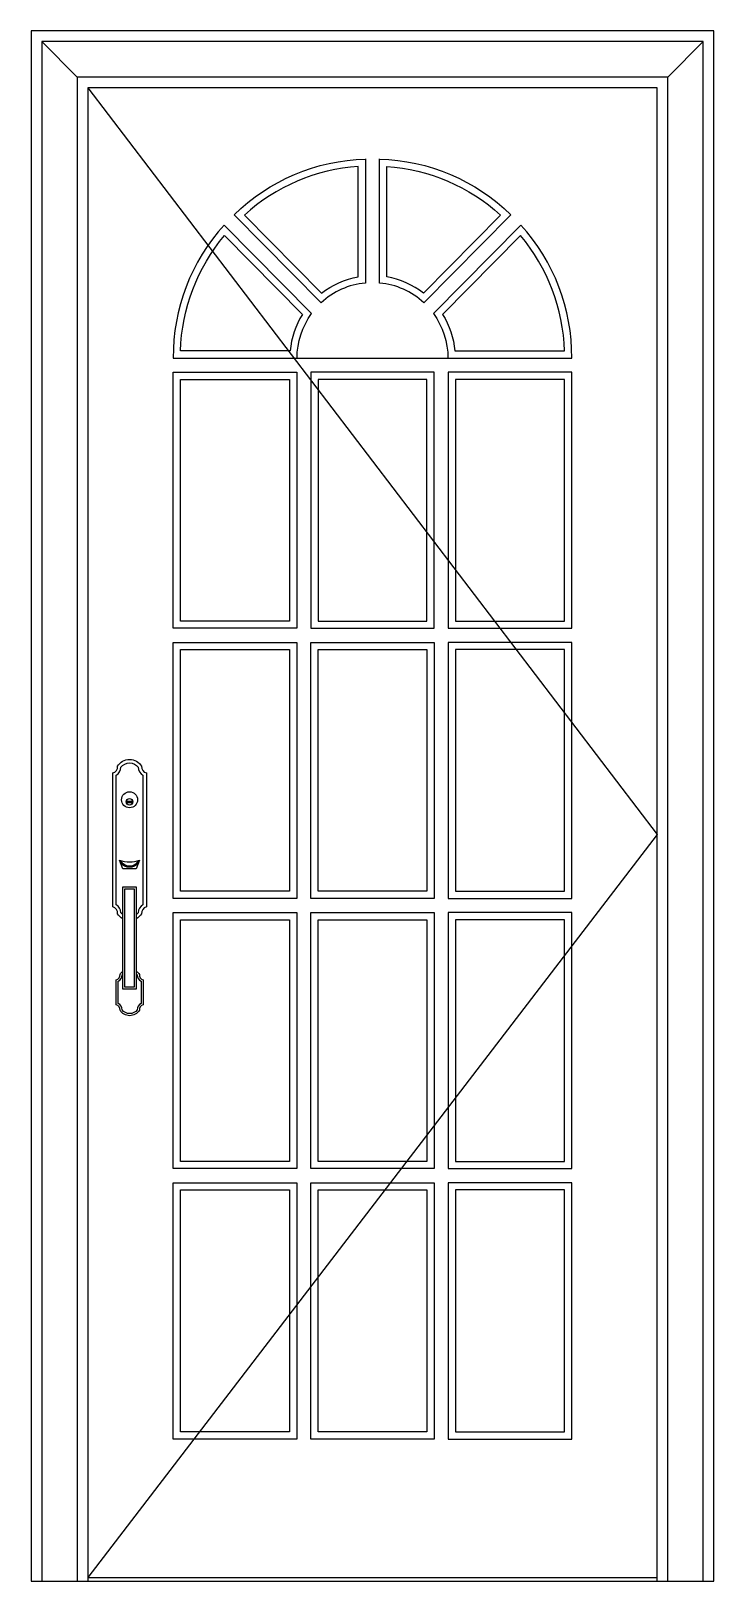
# Model space of a CAD drawing. Header units: metres. Extents: x -4522 to -3562, y -54 to 2126.
import ezdxf

# ---------------------------------------------------------------- set-up
doc = ezdxf.new("R2010")
doc.units = ezdxf.units.M
for name, color, linetype in [('2', 2, 'Continuous'), ('3', 3, 'Continuous'), ('4', 4, 'Continuous'), ('7', 7, 'Continuous'), ('BH', 3, 'Continuous')]:
    doc.layers.add(name, color=color, linetype=linetype)

msp = doc.modelspace()

# ---------------------------------------------------------------- hatches: boundary and pattern name
at = {"layer": 'BH'}
h = msp.add_hatch(dxfattribs=at)
h.set_pattern_fill('AR-RROOF', scale=500)
h.paths.add_polyline_path([(-4022.11, 1935), (-4022.11, 1779.98, -0.12), (-3970.4, 1756.9), (-3862.03, 1866.92, 0.17)])
h.paths.add_polyline_path([(-4062.11, 1935, 0.17), (-4222.19, 1866.92), (-4113.82, 1756.9, -0.12), (-4062.11, 1779.98)])
h.paths.add_polyline_path([(-4249.94, 1838.1, 0.17), (-4311.93, 1675.74), (-4157.68, 1675.74, -0.12), (-4140.57, 1727.05)])
h.paths.add_polyline_path([(-3943.65, 1727.05, -0.12), (-3926.54, 1675.74), (-3772.3, 1675.74, 0.17), (-3834.28, 1838.1)])
h.paths.add_polyline_path([(-3965.61, 1635.74), (-4118.61, 1635.74), (-4118.61, 1295.74), (-3965.61, 1295.74)])
h.paths.add_polyline_path([(-4158.61, 1295.74), (-4158.61, 1635.74), (-4312.11, 1635.74), (-4312.11, 1295.74)])
h.paths.add_polyline_path([(-3925.61, 1635.74), (-3925.61, 1295.74), (-3772.11, 1295.74), (-3772.11, 1635.74)])
h.paths.add_polyline_path([(-3772.11, 1255.74), (-3925.61, 1255.74), (-3925.61, 915.74), (-3772.11, 915.74)])
h.paths.add_polyline_path([(-3965.61, 915.74), (-3965.61, 1255.74), (-4118.61, 1255.74), (-4118.61, 915.74)])
h.paths.add_polyline_path([(-4158.61, 915.74), (-4158.61, 1255.74), (-4312.11, 1255.74), (-4312.11, 915.74)])
h.paths.add_polyline_path([(-4158.61, 875.74), (-4312.11, 875.74), (-4312.11, 535.74), (-4158.61, 535.74)])
h.paths.add_polyline_path([(-4118.61, 875.74), (-4118.61, 535.74), (-3965.61, 535.74), (-3965.61, 875.74)])
h.paths.add_polyline_path([(-3925.61, 875.74), (-3925.61, 535.74), (-3772.11, 535.74), (-3772.11, 875.74)])
h.paths.add_polyline_path([(-3772.11, 495.74), (-3925.61, 495.74), (-3925.61, 155.4), (-3772.11, 155.4)])
h.paths.add_polyline_path([(-3965.61, 155.4), (-3965.61, 495.74), (-4118.61, 495.74), (-4118.61, 155.4)])
h.paths.add_polyline_path([(-4158.61, 155.4), (-4158.61, 495.74), (-4312.11, 495.74), (-4312.11, 155.4)])

# ---------------------------------------------------------------- linework, layer by layer
at = {"layer": '2'}
msp.add_line((-4522.11, -54.28), (-3562.11, -54.28), dxfattribs=at)
at = {"layer": '3'}
for p, q in [((-4507.11, 2110.72), (-4457.11, 2060.72)), ((-3627.11, 2060.72), (-3577.11, 2110.72)), ((-4148.11, 1665.73), (-3936.11, 1665.73)), ((-4388.19, 1042.42), (-4378.96, 1042.42)), ((-4388.19, 1040.54), (-4378.96, 1040.54)), ((-4442.11, -49.28), (-3642.11, -49.28))]:
    msp.add_line(p, q, dxfattribs=at)
for points in [[(-3577.11, -54.28), (-3577.11, 2110.72), (-4507.11, 2110.72), (-4507.11, -54.28)], [(-3627.11, -54.28), (-3627.11, 2060.72), (-4457.11, 2060.72), (-4457.11, -54.28)], [(-4442.11, 2045.72), (-3642.11, 995.72), (-4442.11, -49.28)]]:
    msp.add_lwpolyline(points, dxfattribs=at)
for points in [[(-4052.11, 1945.74), (-4052.11, 1771.25, 0.17), (-4114.41, 1743.24), (-4236.53, 1867.24, -0.19), (-4052.11, 1945.56)], [(-4032.11, 1945.56, -0.19), (-3847.69, 1867.24), (-3969.82, 1743.24, 0.17), (-4032.11, 1771.25), (-4032.11, 1945.74)], [(-4148.11, 1665.73, -0.16), (-4127.71, 1728.24), (-4250.43, 1852.84, 0.19), (-4322.11, 1665.74), (-4148.11, 1665.74)], [(-3936.11, 1665.74), (-3762.11, 1665.74, 0.19), (-3833.8, 1852.84), (-3956.51, 1728.24, -0.16), (-3936.11, 1665.73)], [(-4393, 882.84, -0.06), (-4395.75, 885.64, 0.26), (-4402.42, 896.89), (-4402.42, 1079.02, 0.26), (-4395.75, 1090.27, -0.5), (-4371.39, 1090.27, 0.26), (-4364.72, 1079.02), (-4364.72, 896.89, 0.26), (-4371.39, 885.64, -0.06), (-4374.15, 882.84, -0.06)], [(-4395.88, 958.8, 0.2), (-4387.12, 951.67), (-4380.02, 951.67, 0.2), (-4371.26, 958.8, 0.19)], [(-4374.15, 799.77, -0.04), (-4372.71, 798.09, 0.29), (-4367.38, 789.35), (-4367.38, 757.92, 0.29), (-4372.71, 749.18, -0.51), (-4394.08, 749.18, 0.29), (-4399.42, 757.92), (-4399.42, 789.35, 0.29), (-4394.08, 798.09, -0.03), (-4393, 799.41, -0.03)]]:
    msp.add_lwpolyline(points, format="xyb", dxfattribs=at)
for points in [[(-4113.82, 1756.9, -0.12), (-4062.11, 1779.98), (-4062.11, 1935, 0.17), (-4222.19, 1866.92)], [(-4022.11, 1935, -0.17), (-3862.03, 1866.92), (-3970.4, 1756.9, 0.12), (-4022.11, 1779.98)], [(-4311.93, 1675.74, -0.17), (-4249.94, 1838.1), (-4140.57, 1727.05, 0.12), (-4157.68, 1675.74)], [(-3943.65, 1727.05, -0.12), (-3926.54, 1675.74), (-3772.3, 1675.74, 0.17), (-3834.28, 1838.1)]]:
    msp.add_lwpolyline(points, format="xyb", close=True, dxfattribs=at)
for points in [[(-4148.61, 1285.74), (-4322.11, 1285.74), (-4322.11, 1645.74), (-4148.61, 1645.74)], [(-4158.61, 1295.74), (-4312.11, 1295.74), (-4312.11, 1635.74), (-4158.61, 1635.74)], [(-4128.61, 1645.74), (-4128.61, 1285.74), (-3955.61, 1285.74), (-3955.61, 1645.74)], [(-4118.61, 1635.74), (-4118.61, 1295.74), (-3965.61, 1295.74), (-3965.61, 1635.74)], [(-3935.61, 1285.74), (-3762.11, 1285.74), (-3762.11, 1645.74), (-3935.61, 1645.74)], [(-3925.61, 1295.74), (-3772.11, 1295.74), (-3772.11, 1635.74), (-3925.61, 1635.74)], [(-4148.61, 905.74), (-4322.11, 905.74), (-4322.11, 1265.74), (-4148.61, 1265.74)], [(-4128.61, 905.74), (-4128.61, 1265.74), (-3955.61, 1265.74), (-3955.61, 905.74)], [(-3935.61, 905.74), (-3762.11, 905.74), (-3762.11, 1265.74), (-3935.61, 1265.74)], [(-4158.61, 915.74), (-4312.11, 915.74), (-4312.11, 1255.74), (-4158.61, 1255.74)], [(-4118.61, 915.74), (-4118.61, 1255.74), (-3965.61, 1255.74), (-3965.61, 915.74)], [(-3925.61, 915.74), (-3772.11, 915.74), (-3772.11, 1255.74), (-3925.61, 1255.74)], [(-4390.17, 780.96), (-4390.17, 919.16), (-4376.98, 919.16), (-4376.98, 780.96)], [(-4148.61, 525.74), (-4322.11, 525.74), (-4322.11, 885.74), (-4148.61, 885.74)], [(-4158.61, 535.74), (-4312.11, 535.74), (-4312.11, 875.74), (-4158.61, 875.74)], [(-4128.61, 525.74), (-4128.61, 885.74), (-3955.61, 885.74), (-3955.61, 525.74)], [(-4118.61, 535.74), (-4118.61, 875.74), (-3965.61, 875.74), (-3965.61, 535.74)], [(-3935.61, 525.74), (-3762.11, 525.74), (-3762.11, 885.74), (-3935.61, 885.74)], [(-3925.61, 535.74), (-3772.11, 535.74), (-3772.11, 875.74), (-3925.61, 875.74)], [(-4148.61, 145.4), (-4322.11, 145.4), (-4322.11, 505.74), (-4148.61, 505.74)], [(-3955.61, 505.74), (-3955.61, 145.4), (-4128.61, 145.4), (-4128.61, 505.74)], [(-3935.61, 145.4), (-3762.11, 145.4), (-3762.11, 505.74), (-3935.61, 505.74)], [(-4158.61, 155.4), (-4312.11, 155.4), (-4312.11, 495.74), (-4158.61, 495.74)], [(-3965.61, 495.74), (-3965.61, 155.4), (-4118.61, 155.4), (-4118.61, 495.74)], [(-3925.61, 155.4), (-3772.11, 155.4), (-3772.11, 495.74), (-3925.61, 495.74)]]:
    msp.add_lwpolyline(points, close=True, dxfattribs=at)
msp.add_circle((-4383.57, 1041.48), 4.71, dxfattribs=at)
at = {"layer": '4'}
msp.add_lwpolyline([(-3562.11, -54.28), (-3562.11, 2125.72), (-4522.11, 2125.72), (-4522.11, -54.28)], dxfattribs=at)
at = {"layer": '7'}
msp.add_lwpolyline([(-3642.11, -54.28), (-3642.11, 2045.72), (-4442.11, 2045.72), (-4442.11, -54.28)], dxfattribs=at)
for points in [[(-4393, 877.23, -0.13), (-4400.54, 884.29, 0.39), (-4407.13, 893.72), (-4407.13, 1082.2, 0.39), (-4400.54, 1091.62, -0.56), (-4366.61, 1091.62, 0.39), (-4360.01, 1082.2), (-4360.01, 893.72, 0.39), (-4366.61, 884.29, -0.13), (-4374.15, 877.23, -0.13)], [(-4397.71, 959.32, 0.22), (-4387.32, 950.26), (-4379.82, 950.26, 0.22), (-4369.44, 959.32, 0.22)], [(-4374.15, 803.45, -0.1), (-4369.83, 798.86, 0.39), (-4364.55, 791.32), (-4364.55, 755.95, 0.39), (-4369.83, 748.41, -0.56), (-4396.97, 748.41, 0.39), (-4402.24, 755.95), (-4402.24, 791.32, 0.39), (-4396.97, 798.86, -0.09), (-4393, 803.2, -0.09)]]:
    msp.add_lwpolyline(points, format="xyb", dxfattribs=at)
msp.add_lwpolyline([(-4397.71, 959.32, 0.15), (-4369.44, 959.32), (-4374.15, 947.43), (-4393, 947.43)], format="xyb", close=True, dxfattribs=at)
msp.add_lwpolyline([(-4393, 778.13), (-4393, 921.99), (-4374.15, 921.99), (-4374.15, 778.13)], close=True, dxfattribs=at)
msp.add_circle((-4383.57, 1044.5), 11.31, dxfattribs=at)

doc.saveas('drawing.dxf')
